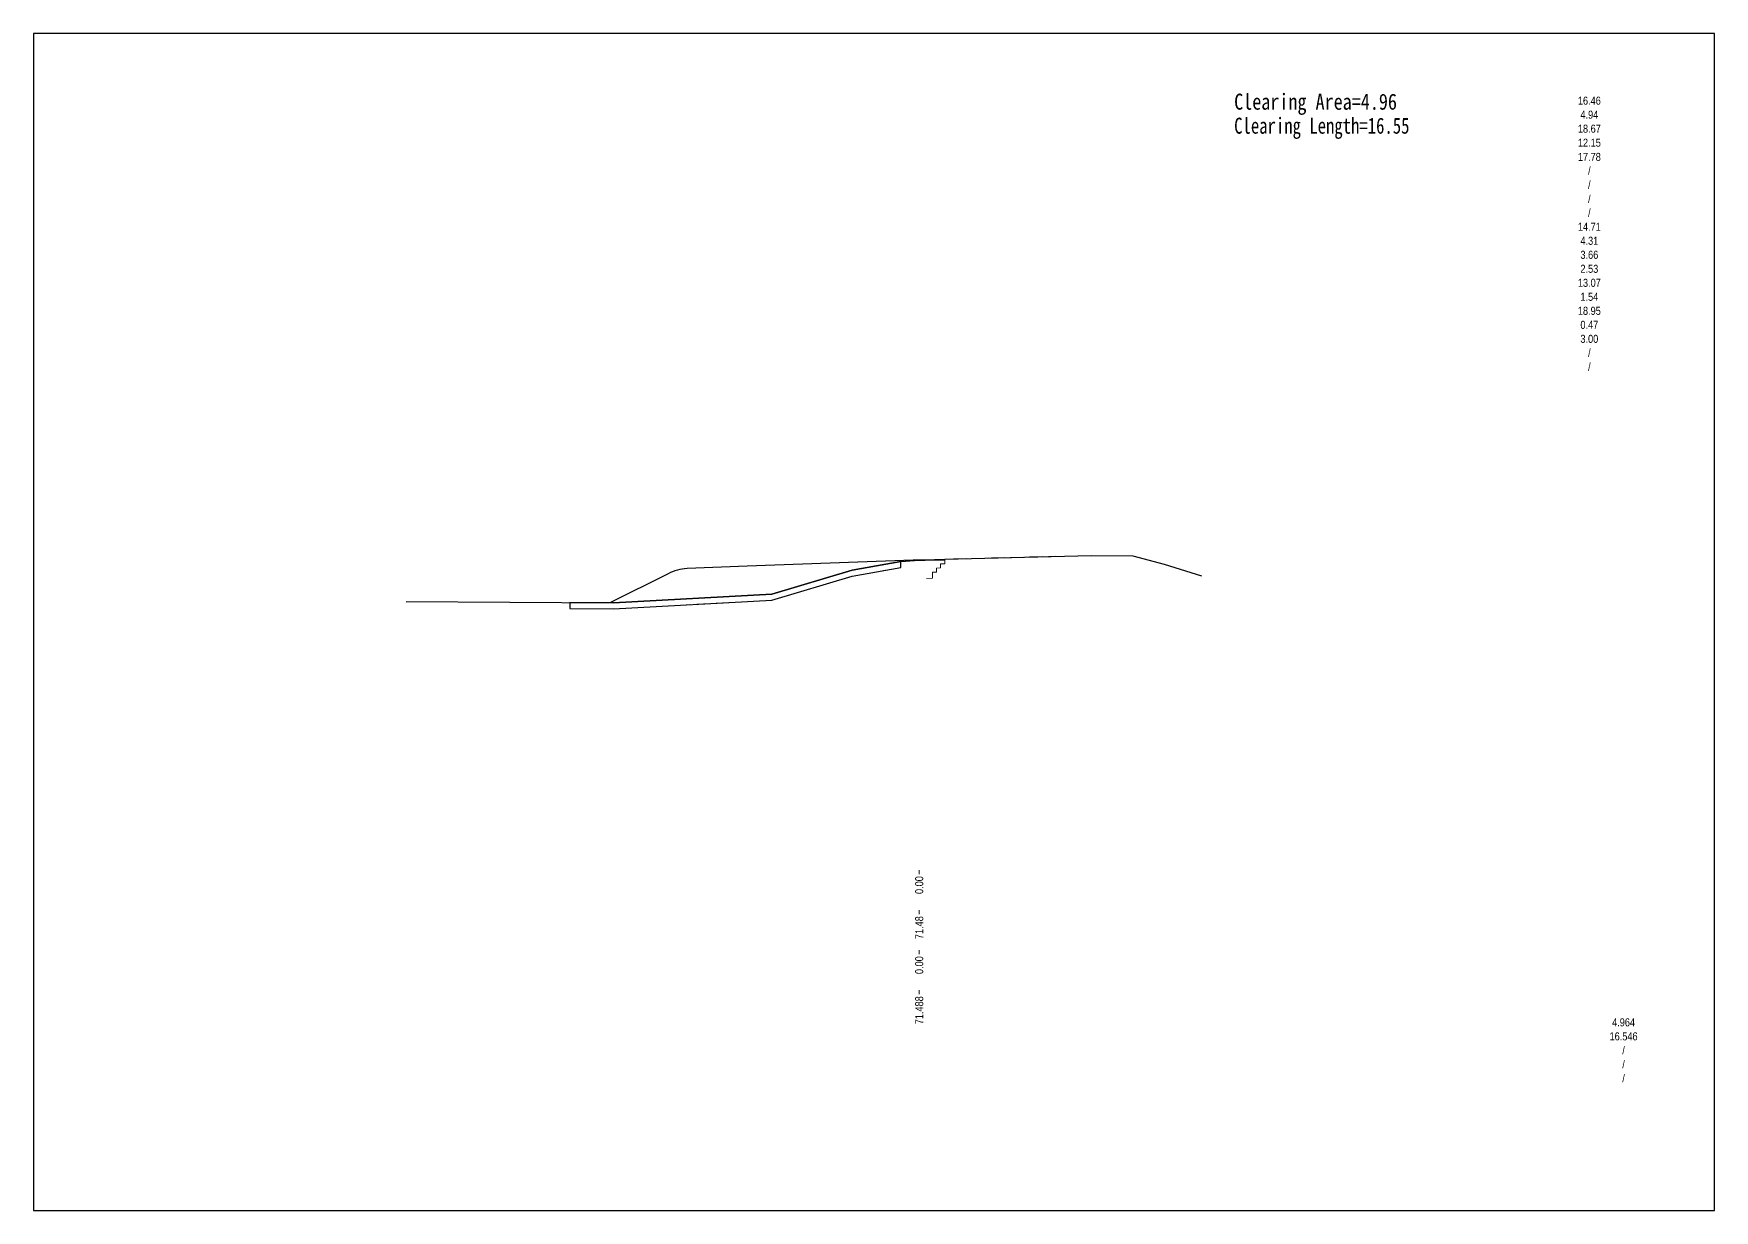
# Model space of a CAD drawing. Header units: millimetres. Extents: x 1358 to 1904, y 1415 to 1532.
# Drawn here: x 1727.9 to 1811.9, y 1473.2 to 1532 of the extents above; entities that cross this region are included whole.
import ezdxf
from ezdxf.enums import TextEntityAlignment as Align

# ---------------------------------------------------------------- set-up
doc = ezdxf.new("R2010")
doc.units = ezdxf.units.MM
doc.linetypes.add('HIDDEN2', pattern=[4.7625, 3.175, -1.5875])
for name, color, linetype in [('Base_point', 7, 'Continuous'), ('区域', 3, 'Continuous'), ('地面线', 7, 'Continuous'), ('数量表', 7, 'Continuous'), ('清表长度', 2, 'Continuous'), ('清表面积', 1, 'Continuous')]:
    doc.layers.add(name, color=color, linetype=linetype)
for name, color, linetype, lineweight in [('填方边坡', 1, 'Continuous', 30), ('工程量01', 7, 'Continuous', 15), ('数据栏', 251, 'Continuous', 15), ('清表', 32, 'HIDDEN2', 20), ('路基', 1, 'Continuous', 30), ('边界', 7, 'Continuous', 13)]:
    doc.layers.add(name, color=color, linetype=linetype, lineweight=lineweight)
doc.styles.get("Standard").update_dxf_attribs({"font": 'SimSun.ttf'})
doc.styles.add('STYLE-ARIAL_NARROW', font='ARIALN.TTF')

# ---------------------------------------------------------------- blocks, each defined once
blk = doc.blocks.new('SG')
at = {"layer": '数据栏', "linetype": 'Continuous', "lineweight": 0}
blk.add_line((0, -12), (0, -12.4), dxfattribs=at)
at = {"layer": '数据栏', "style": 'STYLE-ARIAL_NARROW'}
blk.add_attdef('g', text='', height=0.8, rotation=90, dxfattribs=at).set_placement((0, -12.6), align=Align.MIDDLE_RIGHT)
blk = doc.blocks.new('SW')
at = {"layer": '数据栏', "linetype": 'Continuous', "lineweight": 0}
blk.add_line((0, -8), (0, -8.4), dxfattribs=at)
at = {"layer": '数据栏', "style": 'STYLE-ARIAL_NARROW'}
blk.add_attdef('W', text='', height=0.8, rotation=90, dxfattribs=at).set_placement((0, -8.6), align=Align.MIDDLE_RIGHT)
blk = doc.blocks.new('DG')
at = {"layer": '数据栏', "linetype": 'Continuous', "lineweight": 0}
blk.add_line((0, -4), (0, -4.4), dxfattribs=at)
at = {"layer": '数据栏', "style": 'STYLE-ARIAL_NARROW'}
blk.add_attdef('G', text='', height=0.8, rotation=90, dxfattribs=at).set_placement((0, -4.6), align=Align.MIDDLE_RIGHT)
blk = doc.blocks.new('DW')
at = {"layer": '数据栏', "linetype": 'Continuous', "lineweight": 0}
blk.add_line((0, 0), (0, -0.4), dxfattribs=at)
at = {"layer": '数据栏', "style": 'STYLE-ARIAL_NARROW'}
blk.add_attdef('W', text='', height=0.8, rotation=90, dxfattribs=at).set_placement((0, -0.6), align=Align.MIDDLE_RIGHT)
blk = doc.blocks.new('TK')
at = {"color": 4}
blk.add_lwpolyline([(0, 0), (84, 0), (84, 58.8), (0, 58.8)], close=True, dxfattribs=at)
blk = doc.blocks.new('QTY_FRAME')
at = {"layer": '数量表', "style": 'STYLE-ARIAL_NARROW'}
for tag, p in [('QB_AREA', (0, 2.8)), ('QB_LENGTH', (0, 2.1)), ('HT_LENGTH', (0, 0.7)), ('HT_AREA', (0, 1.4)), ('WF_AREA', (0, 0))]:
    blk.add_attdef(tag, text='', height=0.4, dxfattribs=at).set_placement(p, align=Align.MIDDLE_CENTER)
at = {"layer": '数量表', "style": 'STYLE-ARIAL_NARROW', "flags": 1}
blk.add_attdef('FRAME', text='', height=0.4, dxfattribs=at).set_placement((0, -0.7), align=Align.MIDDLE_CENTER)

msp = doc.modelspace()

# ---------------------------------------------------------------- linework, layer by layer
at = {"layer": '区域', "color": 7}
msp.add_lwpolyline([(1764.747, 1503.724), (1768.767, 1504.918), (1771.193, 1505.352), (1771.193, 1505.652), (1768.767, 1505.218), (1764.747, 1504.024), (1756.84, 1503.585), (1754.648, 1503.6), (1754.648, 1503.3), (1756.84, 1503.285)], close=True, dxfattribs=at)
at = {"layer": '区域', "color": 6}
msp.add_lwpolyline([(1764.747, 1503.724), (1768.767, 1504.918), (1771.193, 1505.352), (1771.193, 1505.652), (1768.767, 1505.218), (1764.747, 1504.024), (1756.84, 1503.585), (1754.648, 1503.6), (1754.648, 1503.3), (1756.84, 1503.285)], close=True, dxfattribs=at)
msp.add_lwpolyline([(1764.747, 1503.724), (1768.767, 1504.918), (1771.193, 1505.352), (1771.193, 1505.652), (1768.767, 1505.218), (1764.747, 1504.024), (1756.84, 1503.585), (1754.648, 1503.6), (1754.648, 1503.3), (1756.84, 1503.285)], close=True, dxfattribs=at)
msp.add_lwpolyline([(1764.747, 1503.724), (1768.767, 1504.918), (1771.193, 1505.352), (1771.193, 1505.652), (1768.767, 1505.218), (1764.747, 1504.024), (1756.84, 1503.585), (1754.648, 1503.6), (1754.648, 1503.3), (1756.84, 1503.285)], close=True, dxfattribs=at)
at = {"layer": '地面线', "flags": 128}
msp.add_lwpolyline([(1746.482, 1503.657), (1756.84, 1503.585), (1764.747, 1504.024), (1768.767, 1505.218), (1771.193, 1505.652), (1772.114, 1505.716), (1773.395, 1505.773), (1780.714, 1505.961), (1782.792, 1505.941), (1784.358, 1505.529), (1786.229, 1504.946)], dxfattribs=at)
at = {"layer": '填方边坡', "flags": 128}
msp.add_lwpolyline([(1760.513, 1505.31, 0.09625), (1759.567, 1505.046), (1756.648, 1503.586)], format="xyb", dxfattribs=at)
at = {"layer": '清表', "linetype": 'HIDDEN2', "ltscale": 0.2, "flags": 128}
msp.add_lwpolyline([(1754.648, 1503.6), (1754.648, 1503.3), (1756.84, 1503.285), (1764.747, 1503.724), (1768.767, 1504.918), (1771.193, 1505.352), (1771.193, 1505.652), (1772.114, 1505.716), (1773.395, 1505.773), (1778.951, 1505.916)], dxfattribs=at)
at = {"layer": '路基', "flags": 128}
for points in [[(1773.395, 1505.72), (1771.814, 1505.72), (1763.514, 1505.43), (1760.514, 1505.31), (1760.513, 1505.31)], [(1772.114, 1505.72), (1772.414, 1505.72), (1773.395, 1505.755)]]:
    msp.add_lwpolyline(points, dxfattribs=at)
at = {"layer": '边界'}
msp.add_lwpolyline([(1773.395, 1505.773), (1773.395, 1505.545), (1773.185, 1505.537), (1773.185, 1505.337), (1772.985, 1505.33), (1772.985, 1505.13), (1772.785, 1505.123), (1772.785, 1504.823), (1772.485, 1504.813)], dxfattribs=at)

# ---------------------------------------------------------------- block references
at = {"color": 4}
msp.add_blockref('TK', (1727.855, 1473.232), dxfattribs=at)
at = {"layer": 'Base_point', "xscale": 0.5, "yscale": 0.5, "zscale": 0.5}
for name, values in [('DW', {'W': '0.00'}), ('DG', {'G': '71.48'}), ('SW', {'W': '0.00'}), ('SG', {'g': '71.488'})]:
    msp.add_blockref(name, (1772.114, 1490.232), dxfattribs=at).add_auto_attribs(values)
at = {"layer": '数量表'}
msp.add_blockref('QTY_FRAME', (1807.316, 1479.828), dxfattribs=at).add_auto_attribs({'QB_AREA': '4.964', 'QB_LENGTH': '16.546', 'HT_AREA': '/', 'HT_LENGTH': '/', 'WF_AREA': '/'})

# ---------------------------------------------------------------- texts
at = {"layer": '工程量01', "lineweight": 0, "style": 'STYLE-ARIAL_NARROW'}
for s, p in [('16.46', (1805.606, 1528.682)), ('4.94', (1805.606, 1527.982)), ('18.67', (1805.606, 1527.282)), ('12.15', (1805.606, 1526.582)), ('17.78', (1805.606, 1525.872)), ('/', (1805.606, 1525.182)), ('/', (1805.606, 1524.482)), ('/', (1805.606, 1523.772)), ('/', (1805.606, 1523.082)), ('14.71', (1805.606, 1522.382)), ('4.31', (1805.606, 1521.682)), ('3.66', (1805.606, 1520.982)), ('2.53', (1805.606, 1520.282)), ('13.07', (1805.606, 1519.582)), ('1.54', (1805.606, 1518.882)), ('18.95', (1805.606, 1518.182)), ('0.47', (1805.606, 1517.482)), ('3.00', (1805.606, 1516.782)), ('/', (1805.606, 1516.082)), ('/', (1805.606, 1515.382))]:
    msp.add_text(s, height=0.4, dxfattribs=at).set_placement(p, align=Align.MIDDLE_CENTER)
at = {"layer": '清表长度', "width": 0.766667}
msp.add_text('Clearing Length=16.55', height=0.8, dxfattribs=at).set_placement((1787.855, 1527.032))
at = {"layer": '清表面积', "width": 0.830556}
msp.add_text('Clearing Area=4.96', height=0.8, dxfattribs=at).set_placement((1787.855, 1528.232))

doc.saveas('drawing.dxf')
